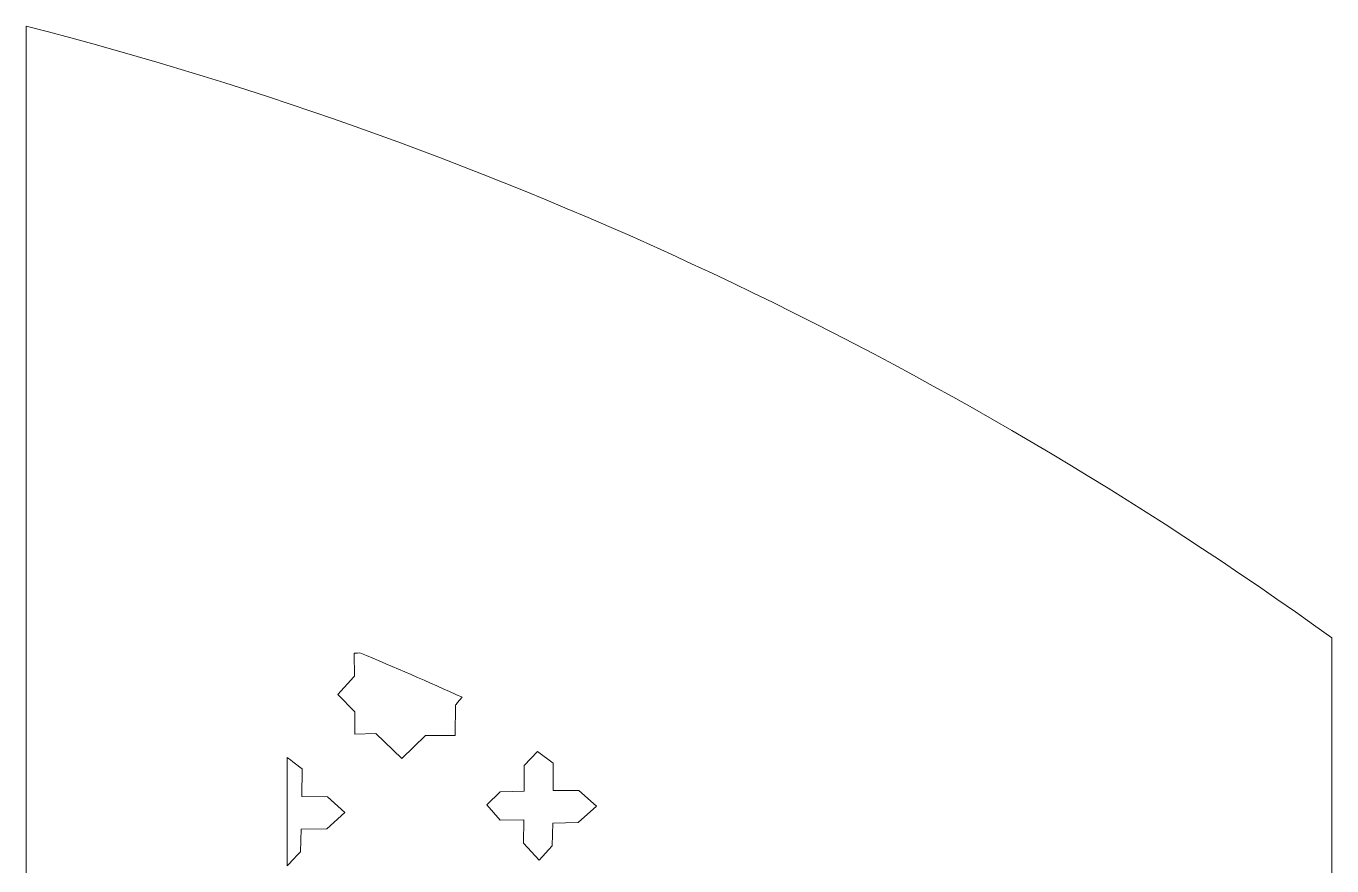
# Model space of a CAD drawing. Header units: millimetres. Extents: x -4097 to -2704, y 515 to 1715.
# Drawn here: x -3255.3 to -3055.3, y 1567.6 to 1696.3 of the extents above; entities that cross this region are included whole.
import ezdxf

# ---------------------------------------------------------------- set-up
doc = ezdxf.new("R2010")
doc.units = ezdxf.units.MM
doc.header["$MEASUREMENT"] = 0
doc.layers.add('Katman 1', color=7, linetype='Continuous')

msp = doc.modelspace()

# ---------------------------------------------------------------- linework, layer by layer
at = {"layer": 'Katman 1', "color": 250, "lineweight": 20}
for points in [[(-3255.2674, 1696.2782), (-3182.3061, 1677.4993), (-3114.7157, 1645.3415), (-3055.2674, 1602.5761)], [(-3255.2674, 534.0834), (-3255.2674, 534.0834), (-3255.2674, 1696.2782), (-3255.2674, 1696.2782)], [(-3055.2674, 1602.5761), (-3055.2674, 1602.5761), (-3055.2674, 627.7855), (-3055.2674, 627.7855)], [(-3204.1329, 1600.2726), (-3198.8727, 1598.0892), (-3193.6557, 1595.8226), (-3188.4835, 1593.4746)], [(-3215.267, 1584.2602), (-3215.267, 1580.4212), (-3215.267, 1574.7538), (-3215.267, 1567.6501)]]:
    msp.add_open_spline(points, degree=3, dxfattribs=at)
for points, knots in [([(-3188.4836, 1593.4746), (-3189.0131, 1592.8473), (-3189.4812, 1592.2926), (-3189.4812, 1592.2926), (-3189.4812, 1592.2926), (-3189.5363, 1587.6186), (-3189.5363, 1587.6186), (-3189.5363, 1587.6186), (-3194.1131, 1587.6186), (-3194.1131, 1587.6186), (-3194.1131, 1587.6186), (-3197.6972, 1584.0757), (-3197.6972, 1584.0757), (-3197.6972, 1584.0757), (-3201.7243, 1587.9297), (-3201.7243, 1587.9297), (-3201.7243, 1587.9297), (-3204.9032, 1587.8445), (-3204.9032, 1587.8445), (-3204.9032, 1587.8445), (-3204.9032, 1591.2529), (-3204.9032, 1591.2529), (-3204.9032, 1591.2529), (-3207.521, 1593.8947), (-3207.521, 1593.8947), (-3207.521, 1593.8947), (-3205.0902, 1596.6215), (-3205.0902, 1596.6215), (-3205.0902, 1596.6215), (-3204.9843, 1596.7284), (-3204.9843, 1596.7284), (-3204.9843, 1596.7284), (-3205.0264, 1600.2002), (-3205.0264, 1600.2002), (-3205.0264, 1600.2002), (-3204.64, 1600.2315), (-3204.1329, 1600.2726)], [0, 0, 0, 0, 0.08333333, 0.08333333, 0.08333333, 0.16666667, 0.16666667, 0.16666667, 0.25, 0.25, 0.25, 0.33333333, 0.33333333, 0.33333333, 0.41666667, 0.41666667, 0.41666667, 0.5, 0.5, 0.5, 0.58333333, 0.58333333, 0.58333333, 0.66666667, 0.66666667, 0.66666667, 0.75, 0.75, 0.75, 0.83333333, 0.83333333, 0.83333333, 0.91666667, 0.91666667, 0.91666667, 1, 1, 1, 1]), ([(-3215.267, 1584.2602), (-3214.972, 1584.0323), (-3212.9715, 1582.4856), (-3212.9715, 1582.4856), (-3212.9715, 1582.4856), (-3213.0293, 1578.2705), (-3213.0293, 1578.2705), (-3213.0293, 1578.2705), (-3209.0822, 1578.2171), (-3209.0822, 1578.2171), (-3209.0822, 1578.2171), (-3206.4273, 1575.7994), (-3206.4273, 1575.7994), (-3206.4273, 1575.7994), (-3209.2312, 1573.3205), (-3209.2312, 1573.3205), (-3209.2312, 1573.3205), (-3213.1316, 1573.2644), (-3213.1316, 1573.2644), (-3213.1316, 1573.2644), (-3213.2624, 1569.7828), (-3213.2624, 1569.7828), (-3213.2624, 1569.7828), (-3215.0764, 1567.8531), (-3215.267, 1567.6501)], [0, 0, 0, 0, 0.125, 0.125, 0.125, 0.25, 0.25, 0.25, 0.375, 0.375, 0.375, 0.5, 0.5, 0.5, 0.625, 0.625, 0.625, 0.75, 0.75, 0.75, 0.875, 0.875, 0.875, 1, 1, 1, 1]), ([(-3176.6703, 1568.5196), (-3176.6703, 1568.5196), (-3179.0761, 1571.1319), (-3179.0761, 1571.1319), (-3179.0761, 1571.1319), (-3179.0138, 1574.7213), (-3179.0138, 1574.7213), (-3179.0138, 1574.7213), (-3182.676, 1574.6323), (-3182.676, 1574.6323), (-3182.676, 1574.6323), (-3184.7176, 1577.0096), (-3184.7176, 1577.0096), (-3184.7176, 1577.0096), (-3182.6434, 1578.9688), (-3182.6434, 1578.9688), (-3182.6434, 1578.9688), (-3178.9932, 1579.0776), (-3178.9932, 1579.0776), (-3178.9932, 1579.0776), (-3178.9932, 1582.9961), (-3178.9932, 1582.9961), (-3178.9932, 1582.9961), (-3176.9191, 1585.173), (-3176.9191, 1585.173), (-3176.9191, 1585.173), (-3174.5628, 1583.402), (-3174.5628, 1583.402), (-3174.5628, 1583.402), (-3174.5628, 1579.1865), (-3174.5628, 1579.1865), (-3174.5628, 1579.1865), (-3170.6153, 1579.1865), (-3170.6153, 1579.1865), (-3170.6153, 1579.1865), (-3167.9274, 1576.805), (-3167.9274, 1576.805), (-3167.9274, 1576.805), (-3170.697, 1574.2885), (-3170.697, 1574.2885), (-3170.697, 1574.2885), (-3174.5962, 1574.1797), (-3174.5962, 1574.1797), (-3174.5962, 1574.1797), (-3174.6792, 1570.6966), (-3174.6792, 1570.6966), (-3174.6792, 1570.6966), (-3176.6703, 1568.5196), (-3176.6703, 1568.5196)], [0, 0, 0, 0, 0.0625, 0.0625, 0.0625, 0.125, 0.125, 0.125, 0.1875, 0.1875, 0.1875, 0.25, 0.25, 0.25, 0.3125, 0.3125, 0.3125, 0.375, 0.375, 0.375, 0.4375, 0.4375, 0.4375, 0.5, 0.5, 0.5, 0.5625, 0.5625, 0.5625, 0.625, 0.625, 0.625, 0.6875, 0.6875, 0.6875, 0.75, 0.75, 0.75, 0.8125, 0.8125, 0.8125, 0.875, 0.875, 0.875, 0.9375, 0.9375, 0.9375, 1, 1, 1, 1])]:
    msp.add_open_spline(points, degree=3, knots=knots, dxfattribs=at)

doc.saveas('drawing.dxf')
